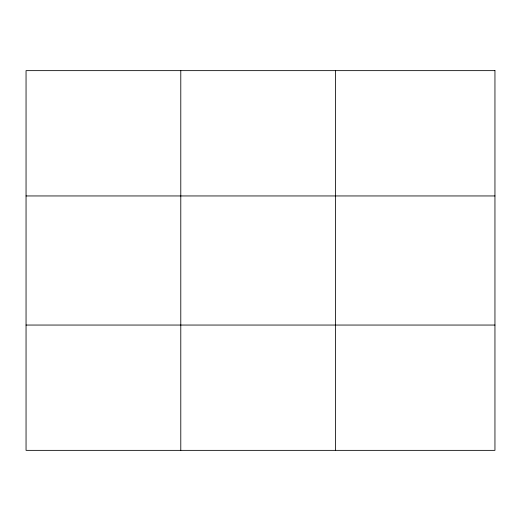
<?xml version="1.0" encoding="UTF-8"?>
<svg xmlns="http://www.w3.org/2000/svg" width="521" height="521" viewBox="0 0 521 521"><rect width="100%" height="100%" fill="white"/><g stroke="black" fill="none" stroke-linecap="round" stroke-linejoin="round"><path stroke-width="0.78" d="M180.787 450.359L180.787 70.641M335.524 450.359L335.524 70.641M26.05 195.948L494.95 195.948M26.05 325.052L494.95 325.052M494.95 70.641L494.95 450.359L26.05 450.359L26.05 70.641L494.95 70.641"/></g></svg>
